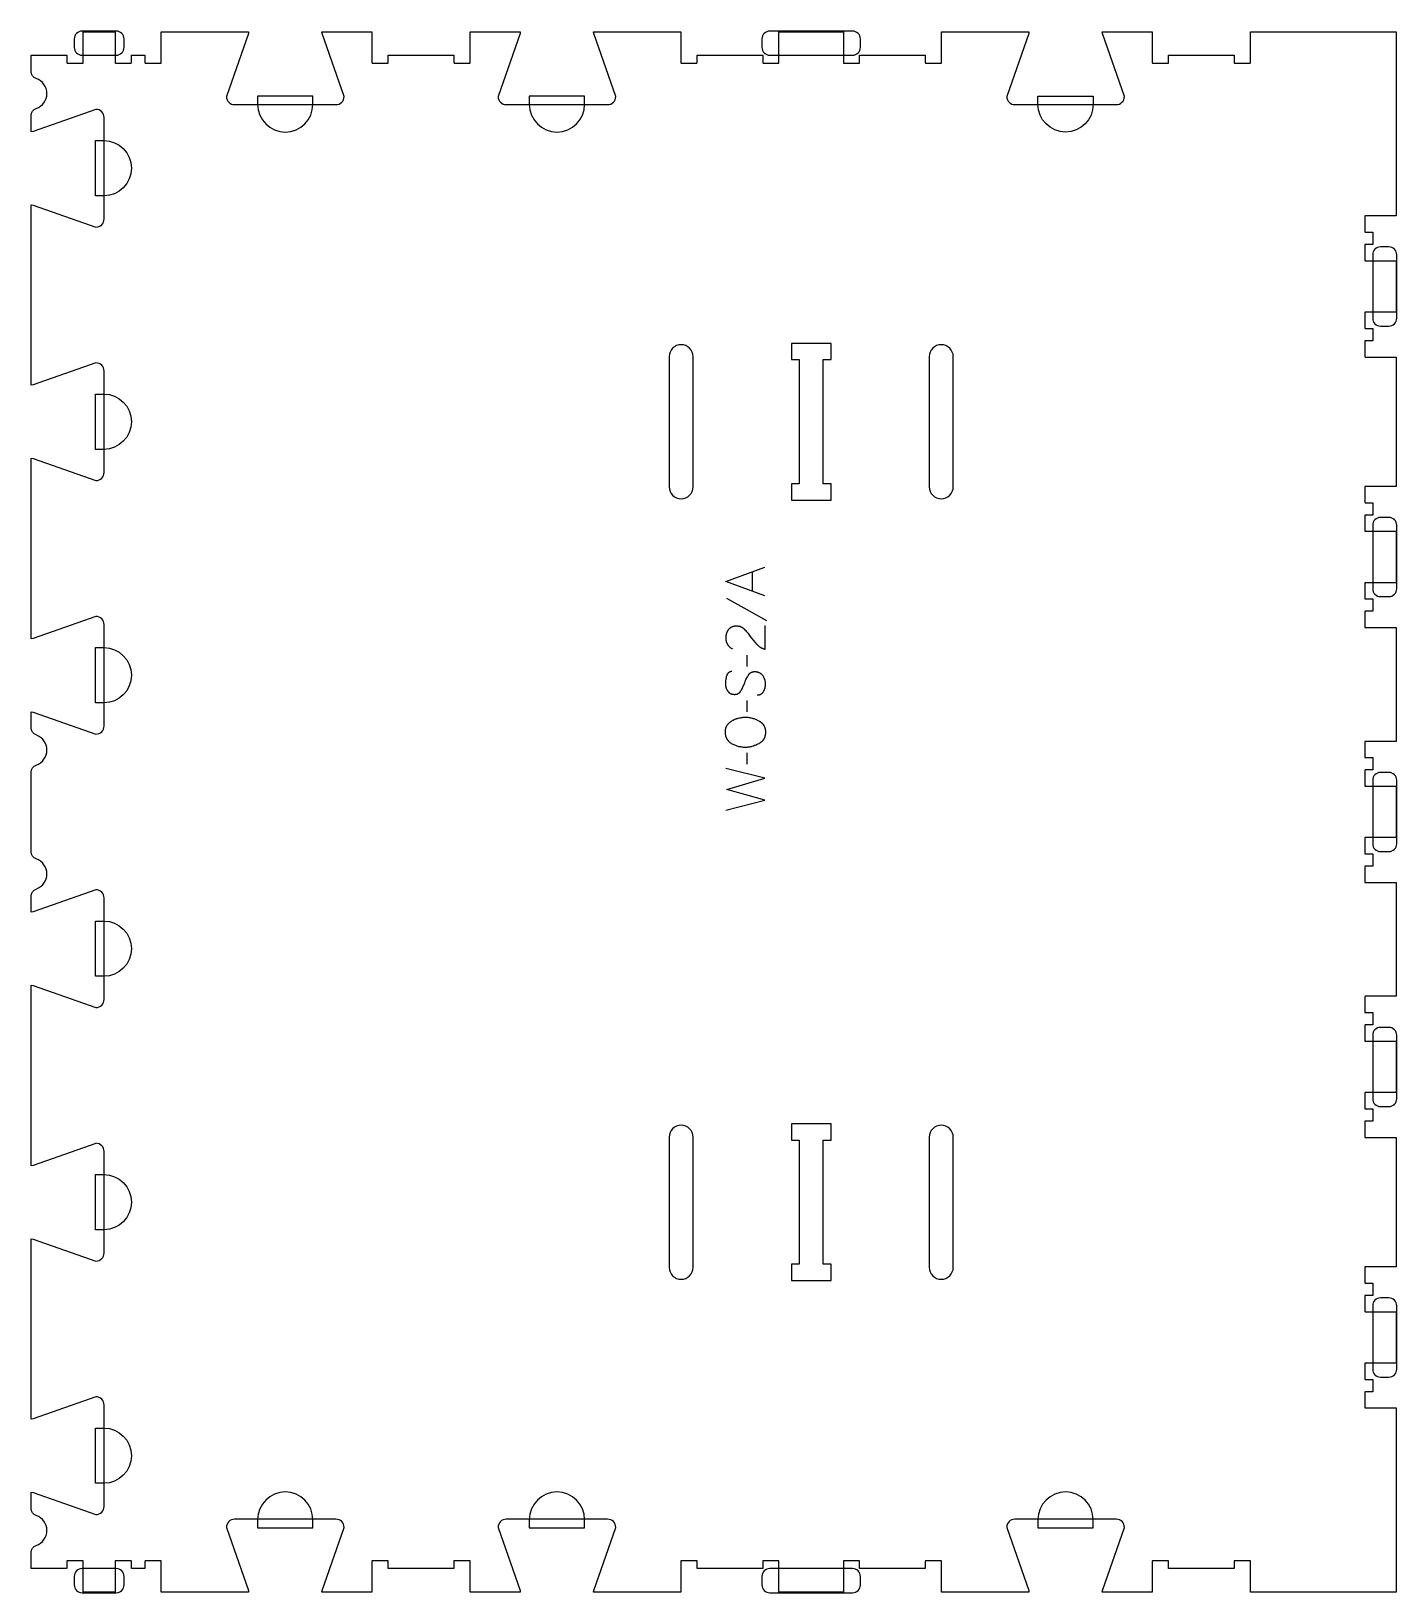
# Model space of a CAD drawing. Extents: x -534 to 516, y -600 to 600.
import ezdxf

# ---------------------------------------------------------------- set-up
doc = ezdxf.new("R2010")
doc.units = 0
for name, color, linetype in [('1_ANYTOOL_1MMDEEP_LABELS_S', 2, 'CONTINUOUS'), ('3_ANYTOOL_CUTTHROUGH_INSID', 4, 'CONTINUOUS'), ('4_ANYTOOL_CUTTHROUGH_OUTSI', 5, 'CONTINUOUS'), ('5_ANYTOOL_HALF_MILL_9MM_IN', 3, 'CONTINUOUS')]:
    doc.layers.add(name, color=color, linetype=linetype)

msp = doc.modelspace()

# ---------------------------------------------------------------- linework, layer by layer
at = {"layer": '1_ANYTOOL_1MMDEEP_LABELS_S'}
for p, q in [((20.4, 169.7), (20.4, 184.6)), ((0.5, 164.5), (31.2, 147.3)), ((16.1, 120.7), (16.2, 111.9)), ((16.1, 85.7), (16.2, 76.9)), ((16.1, 45.6), (16.2, 36.9))]:
    msp.add_line(p, q, dxfattribs=at)
for points in [[(30, 166.2), (0, 177.1), (30, 188.2)], [(30, 143.3), (29.9, 125), (29.5, 125.2), (29, 125.3), (28.8, 125.4), (28.6, 125.5), (28.4, 125.6), (28.1, 125.7), (27.9, 125.8), (27.7, 125.9), (27.5, 126), (27.3, 126.1), (27.1, 126.2), (26.9, 126.3), (26.7, 126.5), (26.5, 126.6), (26.3, 126.7), (26.2, 126.8), (26, 127), (25.8, 127.1), (25.6, 127.3), (25.4, 127.4), (25.3, 127.5), (25.1, 127.7), (24.9, 127.9), (24.7, 128), (24.6, 128.2), (24.4, 128.3), (24.3, 128.5), (24.1, 128.7), (23.9, 128.9), (23.8, 129), (21.4, 132), (19.1, 135), (18.5, 135.8), (17.9, 136.5), (17.4, 137.3), (16.8, 137.9), (16.2, 138.6), (15.6, 139.3), (15, 139.9), (14.4, 140.5), (14.2, 140.6), (14, 140.8), (13.9, 140.9), (13.7, 141), (13.6, 141.2), (13.4, 141.3), (13.2, 141.4), (13, 141.5), (12.9, 141.6), (12.7, 141.7), (12.5, 141.8), (12.3, 141.9), (12.1, 142), (12, 142.1), (11.8, 142.2), (11.6, 142.3), (11.4, 142.3), (11.2, 142.4), (11, 142.5), (10.8, 142.5), (10.6, 142.6), (10.4, 142.6), (10.2, 142.7), (10, 142.7), (9.8, 142.7), (9.6, 142.8), (9.3, 142.8), (9.1, 142.8), (8.9, 142.8), (8.7, 142.8), (8.5, 142.8), (8.2, 142.8), (8, 142.8), (7.7, 142.8), (7.5, 142.8), (7.3, 142.8), (7, 142.8), (6.8, 142.8), (6.6, 142.7), (6.3, 142.7), (6.1, 142.6), (5.9, 142.6), (5.7, 142.5), (5.5, 142.5), (5.3, 142.4), (5.1, 142.4), (4.9, 142.3), (4.7, 142.2), (4.5, 142.1), (4.3, 142), (4.1, 142), (3.9, 141.9), (3.8, 141.8), (3.6, 141.6), (3.4, 141.5), (3.3, 141.4), (3.1, 141.3), (3, 141.2), (2.8, 141), (2.7, 140.9), (2.5, 140.8), (2.4, 140.6), (2.2, 140.5), (2.1, 140.3), (2, 140.2), (1.8, 140), (1.7, 139.8), (1.6, 139.7), (1.5, 139.5), (1.4, 139.3), (1.3, 139.1), (1.2, 139), (1.1, 138.8), (1, 138.6), (0.9, 138.4), (0.8, 138.2), (0.7, 138), (0.7, 137.8), (0.6, 137.7), (0.5, 137.5), (0.5, 137.3), (0.4, 137), (0.3, 136.8), (0.3, 136.6), (0.2, 136.4), (0.2, 136.2), (0.2, 136), (0.1, 135.8), (0.1, 135.6), (0.1, 135.3), (0.1, 135.1), (0, 134.9), (0, 134.6), (0, 134.4), (0, 133.9), (0, 133.6), (0, 133.2), (0, 132.8), (0.1, 132.5), (0.1, 132.2), (0.2, 131.8), (0.2, 131.5), (0.3, 131.2), (0.4, 130.9), (0.4, 130.7), (0.5, 130.6), (0.5, 130.4), (0.6, 130.3), (0.7, 130.1), (0.7, 130), (0.8, 129.8), (0.8, 129.7), (0.9, 129.5), (1, 129.4), (1, 129.3), (1.1, 129.1), (1.2, 129), (1.3, 128.9), (1.4, 128.7), (1.4, 128.6), (1.5, 128.5), (1.6, 128.3), (1.7, 128.2), (1.8, 128.1), (1.9, 128), (2, 127.8), (2.1, 127.7), (2.2, 127.6), (2.3, 127.5), (2.4, 127.4), (2.5, 127.3), (2.6, 127.2), (2.8, 127), (2.9, 126.9), (3, 126.8), (3.1, 126.7), (3.4, 126.5), (3.6, 126.3), (3.9, 126.1), (4.2, 126), (4.5, 125.8), (4.8, 125.6), (5.1, 125.4)], [(4.6, 107.9), (4.4, 107.9), (4.3, 107.9), (4.2, 107.9), (4.1, 107.9), (4, 107.9), (3.9, 107.9), (3.9, 107.9), (3.8, 107.8), (3.7, 107.8), (3.6, 107.8), (3.5, 107.8), (3.4, 107.8), (3.4, 107.8), (3.3, 107.7), (3.2, 107.7), (3.1, 107.7), (3, 107.7), (3, 107.6), (2.9, 107.6), (2.8, 107.6), (2.7, 107.5), (2.7, 107.5), (2.6, 107.5), (2.5, 107.4), (2.5, 107.4), (2.4, 107.3), (2.3, 107.3), (2.3, 107.2), (2.2, 107.2), (2.1, 107.1), (2.1, 107.1), (2, 107), (1.9, 107), (1.9, 106.9), (1.8, 106.9), (1.8, 106.8), (1.7, 106.8), (1.7, 106.7), (1.6, 106.6), (1.5, 106.6), (1.5, 106.5), (1.4, 106.4), (1.4, 106.4), (1.3, 106.3), (1.3, 106.2), (1.2, 106.1), (1.2, 106.1), (1.2, 106), (1.1, 105.9), (1.1, 105.8), (1, 105.7), (0.9, 105.6), (0.9, 105.4), (0.8, 105.2), (0.7, 105), (0.7, 104.8), (0.6, 104.6), (0.4, 103.8), (0.2, 103), (0, 102.2), (-0.1, 101.5), (-0.2, 101.1), (-0.2, 100.7), (-0.3, 100.3), (-0.3, 100), (-0.3, 99.6), (-0.3, 99.2), (-0.3, 98.9), (-0.3, 98.5), (-0.3, 98.3), (-0.3, 98.1), (-0.3, 97.9), (-0.3, 97.8), (-0.3, 97.6), (-0.3, 97.4), (-0.3, 97.2), (-0.2, 97), (-0.2, 96.8), (-0.2, 96.6), (-0.1, 96.5), (-0.1, 96.3), (0, 96.1), (0, 95.9), (0.1, 95.7), (0.1, 95.6), (0.2, 95.4), (0.2, 95.2), (0.3, 95), (0.4, 94.9), (0.5, 94.7), (0.5, 94.5), (0.6, 94.4), (0.7, 94.2), (0.8, 94), (0.9, 93.9), (1, 93.7), (1.1, 93.5), (1.2, 93.4), (1.3, 93.2), (1.4, 93.1), (1.5, 92.9), (1.6, 92.8), (1.7, 92.6), (1.9, 92.5), (2, 92.3), (2.1, 92.2), (2.2, 92.1), (2.4, 91.9), (2.5, 91.8), (2.6, 91.7), (2.8, 91.6), (2.9, 91.5), (3.1, 91.4), (3.2, 91.3), (3.4, 91.2), (3.5, 91.1), (3.7, 91.1), (3.9, 91), (4, 90.9), (4.2, 90.8), (4.4, 90.8), (4.5, 90.7), (4.7, 90.7), (4.9, 90.6), (5.1, 90.6), (5.3, 90.5), (5.5, 90.5), (5.7, 90.5), (5.9, 90.5), (6.1, 90.5), (6.3, 90.4), (6.5, 90.4), (6.7, 90.4), (6.9, 90.4), (7.1, 90.4), (7.3, 90.5), (7.5, 90.5), (7.7, 90.5), (7.9, 90.5), (8.1, 90.6), (8.3, 90.6), (8.5, 90.7), (8.7, 90.7), (8.8, 90.8), (9, 90.8), (9.1, 90.9), (9.2, 90.9), (9.3, 90.9), (9.4, 91), (9.4, 91), (9.5, 91.1), (9.6, 91.1), (9.7, 91.1), (9.8, 91.2), (9.8, 91.2), (9.9, 91.3), (10, 91.3), (10.1, 91.4), (10.1, 91.4), (10.2, 91.5), (10.3, 91.5), (10.4, 91.6), (10.4, 91.6), (10.5, 91.7), (10.6, 91.8), (10.6, 91.8), (10.7, 91.9), (10.8, 92), (10.8, 92), (11, 92.2), (11.1, 92.3), (11.2, 92.4), (11.3, 92.6), (11.4, 92.8), (11.5, 92.9), (11.6, 93.1), (11.7, 93.3), (12.1, 94), (12.5, 94.7), (12.9, 95.5), (13.2, 96.2), (13.6, 97), (13.9, 97.8), (14.3, 98.6), (14.6, 99.4), (14.9, 100.3), (15.2, 101.1), (15.5, 101.8), (15.9, 102.6), (16.3, 103.4), (16.7, 104.1), (17.1, 104.8), (17.5, 105.5), (17.6, 105.6), (17.7, 105.8), (17.8, 106), (17.9, 106), (17.9, 106.1), (18, 106.2), (18.1, 106.2), (18.1, 106.3), (18.2, 106.4), (18.3, 106.4), (18.3, 106.5), (18.4, 106.6), (18.5, 106.6), (18.5, 106.7), (18.6, 106.8), (18.7, 106.8), (18.8, 106.9), (18.8, 106.9), (18.9, 107), (19, 107), (19.1, 107.1), (19.1, 107.1), (19.2, 107.2), (19.3, 107.2), (19.4, 107.3), (19.5, 107.3), (19.5, 107.3), (19.6, 107.4), (19.7, 107.4), (19.8, 107.5), (19.9, 107.5), (20, 107.5), (20.1, 107.6), (20.1, 107.6), (20.2, 107.6), (20.3, 107.6), (20.4, 107.7), (20.6, 107.7), (20.8, 107.8), (21, 107.8), (21.2, 107.8), (21.4, 107.9), (21.6, 107.9), (21.8, 107.9), (22, 107.9), (22.2, 107.9), (22.5, 107.9), (22.7, 107.9), (22.9, 107.9), (23.2, 107.9), (23.4, 107.8), (23.6, 107.8), (23.8, 107.8), (24, 107.7), (24.3, 107.7), (24.5, 107.6), (24.7, 107.6), (24.9, 107.5), (25.1, 107.4), (25.3, 107.4), (25.5, 107.3), (25.6, 107.2), (25.8, 107.1), (26, 107), (26.2, 106.9), (26.4, 106.8), (26.5, 106.7), (26.7, 106.6), (26.9, 106.5), (27, 106.4), (27.2, 106.2), (27.3, 106.1), (27.5, 106), (27.6, 105.8), (27.7, 105.7), (27.9, 105.5), (28, 105.4), (28.1, 105.2), (28.3, 105), (28.4, 104.9), (28.5, 104.7), (28.7, 104.3), (28.9, 104), (29.1, 103.6), (29.3, 103.2), (29.5, 102.9), (29.6, 102.5), (29.7, 102.1), (29.8, 101.9), (29.9, 101.7), (29.9, 101.5), (30, 101.3), (30, 101.1), (30.1, 100.9), (30.1, 100.7), (30.1, 100.5), (30.2, 100.1), (30.3, 99.7), (30.3, 99.3), (30.3, 98.9), (30.3, 98.5), (30.3, 98.1), (30.3, 97.7), (30.3, 97.3), (30.3, 96.9), (30.2, 96.5), (30.1, 96.1), (30.1, 95.7), (30, 95.3), (29.9, 94.9), (29.8, 94.6), (29.6, 94.2), (29.5, 93.8), (29.3, 93.5), (29.2, 93.1), (29, 92.8), (28.8, 92.4), (28.7, 92.3), (28.6, 92.1), (28.5, 92), (28.4, 91.8), (28.3, 91.7), (28.2, 91.5), (28, 91.4), (27.9, 91.2), (27.8, 91.1), (27.7, 91), (27.5, 90.9), (27.4, 90.8), (27.3, 90.7), (27.3, 90.7), (27.2, 90.6), (27.1, 90.6), (27.1, 90.5), (27, 90.5), (26.9, 90.4), (26.8, 90.4), (26.8, 90.3), (26.7, 90.3), (26.6, 90.3), (26.5, 90.2), (26.5, 90.2), (26.4, 90.2), (26.3, 90.1), (26.2, 90.1), (26.2, 90.1), (26.1, 90), (26, 90), (25.9, 90), (25.7, 89.9), (25.6, 89.9), (25.4, 89.8), (25.2, 89.8), (25.1, 89.8), (24.9, 89.7), (24.7, 89.7), (24.5, 89.7), (24.3, 89.7), (24.1, 89.7)], [(0, 1.3), (30, 9), (0.9, 17.4), (30, 25.9), (0, 33.4)]]:
    msp.add_lwpolyline(points, dxfattribs=at)
msp.add_lwpolyline([(-0.3, 61.7), (-0.3, 62.1), (-0.3, 62.5), (-0.3, 62.8), (-0.3, 63), (-0.2, 63.2), (-0.2, 63.3), (-0.2, 63.5), (-0.2, 63.7), (-0.1, 63.8), (-0.1, 64), (-0.1, 64.2), (0, 64.3), (0, 64.5), (0.1, 64.6), (0.1, 64.8), (0.2, 65), (0.2, 65.1), (0.3, 65.3), (0.4, 65.4), (0.4, 65.6), (0.5, 65.7), (0.6, 65.9), (0.6, 66), (0.7, 66.1), (0.8, 66.3), (0.9, 66.4), (1, 66.5), (1.1, 66.7), (1.3, 67.1), (1.5, 67.3), (1.7, 67.6), (1.9, 67.8), (2.1, 68.1), (2.4, 68.3), (2.6, 68.5), (2.8, 68.7), (3.1, 68.9), (3.3, 69.1), (3.5, 69.3), (3.8, 69.5), (4.1, 69.7), (4.3, 69.9), (4.6, 70.1), (5.2, 70.4), (5.5, 70.6), (5.8, 70.7), (6.1, 70.9), (6.4, 71), (6.7, 71.2), (7, 71.3), (7.3, 71.4), (7.6, 71.5), (7.9, 71.7), (8.2, 71.8), (8.6, 71.9), (8.9, 72), (9.2, 72.1), (9.6, 72.1), (10.6, 72.4), (11.3, 72.5), (11.9, 72.6), (12.6, 72.7), (13.2, 72.8), (13.9, 72.8), (14.5, 72.8), (15.2, 72.9), (15.8, 72.8), (16.4, 72.8), (17.1, 72.8), (17.7, 72.7), (18.4, 72.6), (19, 72.5), (19.6, 72.3), (20.3, 72.2), (20.9, 72), (21.5, 71.8), (22.2, 71.5), (22.8, 71.3), (23.5, 71), (24.1, 70.7), (24.7, 70.4), (25.4, 70.1), (25.7, 69.9), (26, 69.7), (26.3, 69.5), (26.6, 69.3), (26.8, 69.1), (27.1, 68.9), (27.4, 68.7), (27.6, 68.5), (27.7, 68.4), (27.8, 68.3), (28, 68.2), (28.1, 68), (28.2, 67.9), (28.3, 67.8), (28.4, 67.7), (28.5, 67.6), (28.6, 67.4), (28.7, 67.3), (28.8, 67.2), (28.9, 67.1), (28.9, 66.9), (29, 66.8), (29.1, 66.7), (29.2, 66.5), (29.3, 66.4), (29.4, 66.2), (29.4, 66.1), (29.5, 66), (29.6, 65.8), (29.6, 65.7), (29.7, 65.5), (29.8, 65.4), (29.8, 65.2), (29.9, 65.1), (29.9, 64.9), (30, 64.8), (30.1, 64.5), (30.2, 64.1), (30.2, 63.8), (30.3, 63.5), (30.3, 63.2), (30.4, 62.8), (30.4, 62.5), (30.5, 62.1), (30.5, 61.7), (30.5, 61.4), (30.5, 61), (30.5, 60.6), (30.4, 60.2), (30.4, 59.9), (30.3, 59.5), (30.3, 59.2), (30.2, 58.8), (30.1, 58.5), (30.1, 58.2), (30, 57.8), (29.9, 57.7), (29.9, 57.5), (29.8, 57.4), (29.7, 57.2), (29.7, 57.1), (29.6, 56.9), (29.5, 56.8), (29.5, 56.6), (29.4, 56.5), (29.3, 56.3), (29.3, 56.2), (29.2, 56), (29.1, 55.9), (29, 55.8), (28.9, 55.6), (28.8, 55.5), (28.7, 55.4), (28.6, 55.2), (28.5, 55.1), (28.4, 55), (28.3, 54.9), (28.2, 54.7), (28.1, 54.6), (28, 54.5), (27.9, 54.4), (27.8, 54.2), (27.7, 54.1), (27.6, 54), (27.4, 53.9), (27.3, 53.8), (27, 53.6), (26.8, 53.4), (26.5, 53.2), (26.2, 53), (25.9, 52.8), (25.6, 52.6), (25.3, 52.4), (24.6, 52.1), (24, 51.8), (23.3, 51.5), (22.7, 51.2), (22, 51), (21.4, 50.7), (20.7, 50.5), (20.1, 50.4), (19.4, 50.2), (18.8, 50.1), (18.1, 49.9), (17.5, 49.8), (16.8, 49.8), (16.2, 49.7), (15.5, 49.7), (14.9, 49.7), (14.2, 49.7), (13.5, 49.7), (12.8, 49.8), (12.1, 49.9), (11.5, 50), (10.8, 50.1), (10.1, 50.2), (9.5, 50.4), (8.8, 50.6), (8.2, 50.8), (7.6, 51), (6.9, 51.3), (6.3, 51.6), (5.7, 51.9), (5.1, 52.2), (4.5, 52.5), (4.2, 52.7), (3.9, 52.9), (3.6, 53.1), (3.4, 53.3), (3.1, 53.5), (2.9, 53.8), (2.6, 54), (2.4, 54.2), (2.3, 54.3), (2.2, 54.4), (2.1, 54.6), (1.9, 54.7), (1.8, 54.8), (1.7, 54.9), (1.6, 55.1), (1.5, 55.2), (1.5, 55.3), (1.4, 55.5), (1.3, 55.6), (1.2, 55.7), (1.1, 55.9), (1, 56), (0.9, 56.2), (0.9, 56.3), (0.8, 56.4), (0.7, 56.6), (0.6, 56.9), (0.5, 57.2), (0.3, 57.5), (0.2, 57.8), (0.1, 58.1), (0, 58.5), (0, 58.8), (-0.1, 59.1), (-0.2, 59.5), (-0.2, 59.8), (-0.3, 60.2), (-0.3, 60.6), (-0.3, 60.9), (-0.3, 61.3)], close=True, dxfattribs=at)
at = {"layer": '3_ANYTOOL_CUTTHROUGH_INSID'}
for points in [[(80.9, 239.8), (80.9, 252.3), (74.9, 252.3), (74.9, 347.8), (80.9, 347.8), (80.9, 360.3), (50.4, 360.3), (50.4, 347.8), (56.4, 347.8), (56.4, 252.3), (50.4, 252.3), (50.4, 239.8)], [(80.9, -239.7), (50.4, -239.7), (50.4, -252.2), (56.4, -252.2), (56.4, -347.7), (50.4, -347.7), (50.4, -360.2), (80.9, -360.2), (80.9, -347.7), (74.9, -347.7), (74.9, -252.2), (80.9, -252.2)]]:
    msp.add_lwpolyline(points, close=True, dxfattribs=at)
for points in [[(-25.1, 350, 1), (-43.6, 350), (-43.6, 250, 1), (-25.1, 250)], [(156.4, 250, 1), (174.9, 250), (174.9, 350, 1), (156.4, 350)], [(-25.1, -250, 1), (-43.6, -250), (-43.6, -350, 1), (-25.1, -350)], [(156.4, -350, 1), (174.9, -350), (174.9, -250, 1), (156.4, -250)]]:
    msp.add_lwpolyline(points, format="xyb", close=True, dxfattribs=at)
at = {"layer": '4_ANYTOOL_CUTTHROUGH_OUTSI'}
msp.add_lwpolyline([(-478.1, -144.1), (-478.1, -66.1, 0.414214), (-484.3, -59.8), (-484.4, -59.9), (-532.7, -76.8), (-534.1, -77), (-534.1, -64.6, -0.317837), (-530.2, -59.2, 0.707107), (-530.2, -36.1, -0.317837), (-534.1, -30.7), (-534.1, 30.7, -0.317837), (-530.2, 36.1, 0.707107), (-530.2, 59.2, -0.317837), (-534.1, 64.6), (-534.1, 77), (-532.7, 76.8), (-484.4, 59.9), (-484.3, 59.9, 0.414214), (-478.1, 66.1), (-478.1, 144.1, 0.414214), (-484.3, 150.4), (-484.4, 150.3), (-532.7, 133.4), (-534.1, 133.2), (-534.1, 271.9), (-532.7, 271.7), (-484.4, 254.8), (-484.3, 254.8, 0.414214), (-478.1, 261), (-478.1, 339, 0.414214), (-484.3, 345.3), (-484.4, 345.2), (-532.7, 328.3), (-534.1, 328.1), (-534.1, 466.8), (-532.7, 466.6), (-484.4, 449.7), (-484.3, 449.7, 0.414214), (-478.1, 455.9), (-478.1, 533.9, 0.414214), (-484.3, 540.2), (-484.4, 540.1), (-532.7, 523.2), (-534.1, 523), (-534.1, 535.4, -0.317837), (-530.2, 540.8, 0.707107), (-530.2, 563.9, -0.317837), (-534.1, 569.3), (-534.1, 581.8), (-506.6, 581.8), (-506.6, 576, 0.414214), (-506.3, 575.8), (-494.3, 575.8, 0.414214), (-494.1, 576), (-494.1, 599.8), (-469.6, 599.8), (-469.6, 576, 0.414214), (-469.3, 575.8), (-457.3, 575.8, 0.414214), (-457.1, 576), (-457.1, 581.8), (-446.6, 581.8), (-446.6, 576, 0.414214), (-446.3, 575.8), (-434.3, 575.8, 0.414214), (-434.1, 576), (-434.1, 599.8), (-366.9, 599.8), (-367.1, 598.4), (-384, 550.1), (-384, 550, 0.414214), (-377.8, 543.8), (-299.8, 543.8, 0.414214), (-293.5, 550), (-293.5, 550.1), (-310.4, 598.4), (-310.7, 599.8), (-272.1, 599.8), (-272.1, 576, 0.414214), (-271.8, 575.8), (-259.8, 575.8, 0.414214), (-259.6, 576), (-259.6, 581.8), (-209.1, 581.8), (-209.1, 576, 0.414214), (-208.8, 575.8), (-196.8, 575.8, 0.414214), (-196.6, 576), (-196.6, 599.8), (-158, 599.8), (-158.2, 598.4), (-175.1, 550.1), (-175.1, 550, 0.414214), (-168.9, 543.8), (-90.9, 543.8, 0.414214), (-84.6, 550), (-84.6, 550.1), (-101.5, 598.4), (-101.8, 599.8), (-34.6, 599.8), (-34.6, 576, 0.414214), (-34.3, 575.8), (-22.3, 575.8, 0.414214), (-22.1, 576), (-22.1, 581.8), (28.4, 581.8), (28.4, 576, 0.414214), (28.7, 575.8), (40.7, 575.8, 0.414214), (40.9, 576), (40.9, 599.8), (90.4, 599.8), (90.4, 576, 0.414214), (90.7, 575.8), (102.7, 575.8, 0.414214), (102.9, 576), (102.9, 581.8), (153.4, 581.8), (153.4, 576, 0.414214), (153.7, 575.8), (165.7, 575.8, 0.414214), (165.9, 576), (165.9, 599.8), (233.1, 599.8), (232.9, 598.4), (216, 550.1), (216, 550, 0.414214), (222.2, 543.8), (300.2, 543.8, 0.414214), (306.5, 550), (306.5, 550.1), (289.6, 598.4), (289.3, 599.8), (327.9, 599.8), (327.9, 576, 0.414214), (328.2, 575.8), (340.2, 575.8, 0.414214), (340.4, 576), (340.4, 581.8), (390.9, 581.8), (390.9, 576, 0.414214), (391.2, 575.8), (403.2, 575.8, 0.414214), (403.4, 576), (403.4, 599.8), (515.4, 599.8), (515.4, 458.3), (491.7, 458.3, 0.414214), (491.4, 458), (491.4, 446, 0.414214), (491.7, 445.8), (497.4, 445.8), (497.4, 436.3), (491.7, 436.3, 0.414214), (491.4, 436), (491.4, 424, 0.414214), (491.7, 423.8), (515.4, 423.8), (515.4, 384.3), (491.7, 384.3, 0.414214), (491.4, 384), (491.4, 372, 0.414214), (491.7, 371.8), (497.4, 371.8), (497.4, 362.3), (491.7, 362.3, 0.414214), (491.4, 362), (491.4, 350, 0.414214), (491.7, 349.8), (515.4, 349.8), (515.4, 250.3), (491.7, 250.3, 0.414214), (491.4, 250), (491.4, 238, 0.414214), (491.7, 237.8), (497.4, 237.8), (497.4, 228.3), (491.7, 228.3, 0.414214), (491.4, 228), (491.4, 216, 0.414214), (491.7, 215.8), (515.4, 215.8), (515.4, 176.3), (491.7, 176.3, 0.414214), (491.4, 176), (491.4, 164, 0.414214), (491.7, 163.8), (497.4, 163.8), (497.4, 154.3), (491.7, 154.3, 0.414214), (491.4, 154), (491.4, 142, 0.414214), (491.7, 141.8), (515.4, 141.8), (515.4, 54.2), (491.7, 54.2, 0.414214), (491.4, 54), (491.4, 42, 0.414214), (491.7, 41.8), (497.4, 41.8), (497.4, 32.3), (491.7, 32.3, 0.414214), (491.4, 32), (491.4, 20, 0.414214), (491.7, 19.8), (515.4, 19.8), (515.4, -19.7), (491.7, -19.7, 0.414214), (491.4, -20), (491.4, -32, 0.414214), (491.7, -32.2), (497.4, -32.2), (497.4, -41.7), (491.7, -41.7, 0.414214), (491.4, -42), (491.4, -54, 0.414214), (491.7, -54.2), (515.4, -54.2), (515.4, -141.7), (491.7, -141.7, 0.414214), (491.4, -142), (491.4, -154, 0.414214), (491.7, -154.2), (497.4, -154.2), (497.4, -163.7), (491.7, -163.7, 0.414214), (491.4, -164), (491.4, -176, 0.414214), (491.7, -176.2), (515.4, -176.2), (515.4, -215.7), (491.7, -215.7, 0.414214), (491.4, -216), (491.4, -228, 0.414214), (491.7, -228.2), (497.4, -228.2), (497.4, -237.7), (491.7, -237.7, 0.414214), (491.4, -238), (491.4, -250, 0.414214), (491.7, -250.2), (515.4, -250.2), (515.4, -349.7), (491.7, -349.7, 0.414214), (491.4, -350), (491.4, -362, 0.414214), (491.7, -362.2), (497.4, -362.2), (497.4, -371.7), (491.7, -371.7, 0.414214), (491.4, -372), (491.4, -384, 0.414214), (491.7, -384.2), (515.4, -384.2), (515.4, -423.7), (491.7, -423.7, 0.414214), (491.4, -424), (491.4, -436, 0.414214), (491.7, -436.2), (497.4, -436.2), (497.4, -445.7), (491.7, -445.7, 0.414214), (491.4, -446), (491.4, -458, 0.414214), (491.7, -458.2), (515.4, -458.2), (515.4, -599.7), (403.4, -599.7), (403.4, -576, 0.414214), (403.2, -575.7), (391.2, -575.7, 0.414214), (390.9, -576), (390.9, -581.7), (340.4, -581.7), (340.4, -576, 0.414214), (340.2, -575.7), (328.2, -575.7, 0.414214), (327.9, -576), (327.9, -599.7), (289.3, -599.7), (289.6, -598.4), (306.5, -550.1), (306.5, -550, 0.414214), (300.2, -543.7), (222.2, -543.7, 0.414214), (216, -550), (216, -550.1), (232.9, -598.4), (233.1, -599.7), (165.9, -599.7), (165.9, -576, 0.414214), (165.7, -575.7), (153.7, -575.7, 0.414214), (153.4, -576), (153.4, -581.7), (102.9, -581.7), (102.9, -576, 0.414214), (102.7, -575.7), (90.7, -575.7, 0.414214), (90.4, -576), (90.4, -599.7), (40.9, -599.7), (40.9, -576, 0.414214), (40.7, -575.7), (28.7, -575.7, 0.414214), (28.4, -576), (28.4, -581.7), (-22.1, -581.7), (-22.1, -576, 0.414214), (-22.3, -575.7), (-34.3, -575.7, 0.414214), (-34.6, -576), (-34.6, -599.7), (-101.8, -599.7), (-101.5, -598.4), (-84.6, -550.1), (-84.6, -550, 0.414214), (-90.9, -543.7), (-168.9, -543.7, 0.414214), (-175.1, -550), (-175.1, -550.1), (-158.2, -598.4), (-158, -599.7), (-196.6, -599.7), (-196.6, -576, 0.414214), (-196.8, -575.7), (-208.8, -575.7, 0.414214), (-209.1, -576), (-209.1, -581.7), (-259.6, -581.7), (-259.6, -576, 0.414214), (-259.8, -575.7), (-271.8, -575.7, 0.414214), (-272.1, -576), (-272.1, -599.7), (-310.7, -599.7), (-310.4, -598.4), (-293.5, -550.1), (-293.5, -550, 0.414214), (-299.8, -543.7), (-377.8, -543.7, 0.414214), (-384, -550), (-384, -550.1), (-367.1, -598.4), (-366.9, -599.7), (-434.1, -599.7), (-434.1, -576, 0.414214), (-434.3, -575.7), (-446.3, -575.7, 0.414214), (-446.6, -576), (-446.6, -581.7), (-457.1, -581.7), (-457.1, -576, 0.414214), (-457.3, -575.7), (-469.3, -575.7, 0.414214), (-469.6, -576), (-469.6, -599.7), (-494.1, -599.7), (-494.1, -576, 0.414214), (-494.3, -575.7), (-506.3, -575.7, 0.414214), (-506.6, -576), (-506.6, -581.7), (-534.1, -581.7), (-534.1, -569.3, -0.317837), (-530.2, -563.9, 0.707107), (-530.2, -540.8, -0.317837), (-534.1, -535.4), (-534.1, -523), (-532.7, -523.2), (-484.4, -540.1), (-484.3, -540.1, 0.414214), (-478.1, -533.9), (-478.1, -455.9, 0.414214), (-484.3, -449.6), (-484.4, -449.7), (-532.7, -466.6), (-534.1, -466.8), (-534.1, -328.1), (-532.7, -328.3), (-484.4, -345.2), (-484.3, -345.2, 0.414214), (-478.1, -339), (-478.1, -261, 0.414214), (-484.3, -254.7), (-484.4, -254.8), (-532.7, -271.7), (-534.1, -271.9), (-534.1, -133.2), (-532.7, -133.4), (-484.4, -150.3), (-484.3, -150.3, 0.414214)], format="xyb", close=True, dxfattribs=at)
at = {"layer": '5_ANYTOOL_HALF_MILL_9MM_IN'}
for points in [[(-495, 600.3, 0.414214), (-501, 594.3), (-501, 587.8, 0.414214), (-495, 581.8), (-468.7, 581.8, 0.414214), (-462.7, 587.8), (-462.7, 594.3, 0.414214), (-468.7, 600.3)], [(33.8, 600.3, 0.414214), (27.8, 594.3), (27.8, 587.8, 0.414214), (33.8, 581.8), (97.5, 581.8, 0.414214), (103.5, 587.8), (103.5, 594.3, 0.414214), (97.5, 600.3)], [(-360, 544, 1), (-317.5, 544), (-317.5, 550.3), (-360, 550.3)], [(-151.1, 544, 1), (-108.6, 544), (-108.6, 550.3), (-151.1, 550.3)], [(282.5, 544, -1), (240, 544), (240, 550.3), (282.5, 550.3)], [(-478.3, 516.2, -1), (-478.3, 473.7), (-484.6, 473.7), (-484.6, 516.2)], [(503.4, 434.4, 0.414214), (497.4, 428.4), (497.4, 379.6, 0.414214), (503.4, 373.6), (509.9, 373.6, 0.414214), (515.9, 379.6), (515.9, 428.4, 0.414214), (509.9, 434.4)], [(-478.3, 321.3, -1), (-478.3, 278.8), (-484.6, 278.8), (-484.6, 321.3)], [(503.4, 226.4, 0.414214), (497.4, 220.4), (497.4, 171.6, 0.414214), (503.4, 165.6), (509.9, 165.6, 0.414214), (515.9, 171.6), (515.9, 220.4, 0.414214), (509.9, 226.4)], [(-478.3, 126.4, -1), (-478.3, 83.9), (-484.6, 83.9), (-484.6, 126.4)], [(503.4, 30.4, 0.414214), (497.4, 24.4), (497.4, -24.4, 0.414214), (503.4, -30.4), (509.9, -30.4, 0.414214), (515.9, -24.4), (515.9, 24.4, 0.414214), (509.9, 30.4)], [(-478.3, -83.8, -1), (-478.3, -126.3), (-484.6, -126.3), (-484.6, -83.8)], [(503.4, -165.6, 0.414214), (497.4, -171.6), (497.4, -220.4, 0.414214), (503.4, -226.4), (509.9, -226.4, 0.414214), (515.9, -220.4), (515.9, -171.6, 0.414214), (509.9, -165.6)], [(-478.3, -278.7, -1), (-478.3, -321.2), (-484.6, -321.2), (-484.6, -278.7)], [(503.4, -373.6, 0.414214), (497.4, -379.6), (497.4, -428.4, 0.414214), (503.4, -434.4), (509.9, -434.4, 0.414214), (515.9, -428.4), (515.9, -379.6, 0.414214), (509.9, -373.6)], [(-478.3, -473.6, -1), (-478.3, -516.1), (-484.6, -516.1), (-484.6, -473.6)], [(-317.5, -544, 1), (-360, -544), (-360, -550.2), (-317.5, -550.2)], [(-108.6, -544, 1), (-151.1, -544), (-151.1, -550.2), (-108.6, -550.2)], [(282.5, -544, 1), (240, -544), (240, -550.2), (282.5, -550.2)], [(-495, -581.7, 0.414214), (-501, -587.7), (-501, -594.2, 0.414214), (-495, -600.2), (-468.7, -600.2, 0.414214), (-462.7, -594.2), (-462.7, -587.7, 0.414214), (-468.7, -581.7)], [(33.8, -581.7, 0.414214), (27.8, -587.7), (27.8, -594.2, 0.414214), (33.8, -600.2), (97.5, -600.2, 0.414214), (103.5, -594.2), (103.5, -587.7, 0.414214), (97.5, -581.7)]]:
    msp.add_lwpolyline(points, format="xyb", close=True, dxfattribs=at)

doc.saveas('drawing.dxf')
